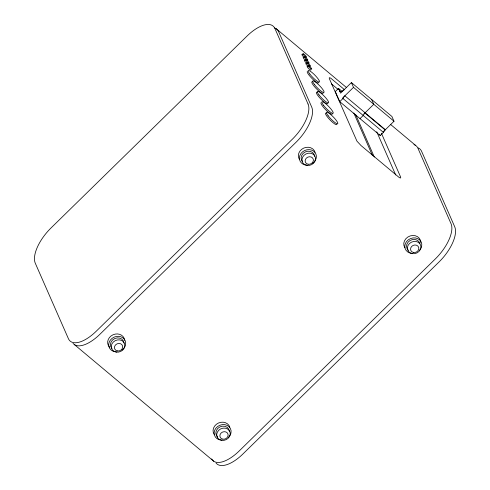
<?xml version="1.0" encoding="UTF-8"?>
<svg xmlns="http://www.w3.org/2000/svg" width="490" height="490" viewBox="0 0 490 490"><rect width="100%" height="100%" fill="white"/><g stroke="black" fill="none" stroke-linecap="round" stroke-linejoin="round"><path stroke-width="0.73" d="M363.923 113.937L364.897 113L385.146 129.942L383.192 131.828L383.456 132.423L342.963 98.533L342.706 97.933L353.51 87.349L351.422 82.583L340.611 93.167L338.517 88.402L335.307 91.544L339.754 101.675L380.246 135.565L383.456 132.423A4.973 2.23 -50.1 0 1 385.146 129.942L394.003 121.244L391.914 116.479L351.422 82.583M339.754 101.675L342.963 98.533A4.973 2.23 -50.1 0 1 344.654 96.052M359.997 118.623L363.213 115.475A4.973 2.23 -50.1 0 1 364.897 113L373.76 104.297L371.665 99.531M353.51 87.349L394.003 121.244M276.286 28.788L346.54 87.594M390.45 124.35L415.624 145.42M344.605 89.768L331.883 79.123C331.405 78.541 328.594 76.581 329.311 78.584L356.959 141.175L361.057 145.585L398.076 176.565C398.554 177.147 401.365 179.107 400.649 177.104L381.373 133.188M338.517 88.402L341.989 91.305M331.393 83.802L338.333 89.609M340.721 91.753L339.564 90.785A5.335 2.389 -50.1 0 0 344.348 89.505M344.862 95.826L385.354 129.721M74.376 344.58L213.714 461.213M379.652 134.217L380.246 135.565M376.73 131.749L395.7 174.967M355.679 114.593L374.311 157.027M353.805 113.019L372.431 155.453M308.045 104.009L274.939 28.585A31.054 13.904 -50.1 0 0 247.083 36.015L50.954 228.04A31.054 13.904 -50.1 0 0 35.286 263.216L68.392 338.645A31.054 13.904 -50.1 0 0 96.242 331.216L292.371 139.191A31.054 13.904 -50.1 0 0 308.045 104.009M412.482 253.385A8.679 7.577 -23.7 0 1 405.255 243.849A8.679 7.577 -23.7 0 1 417.848 238.673A8.679 7.577 -23.7 0 1 419.256 250.598M404.838 247.695A8.679 7.577 -23.7 0 1 410.155 235.941A8.679 7.577 -23.7 0 1 420.769 242.556M408.458 250.372A6.921 6.039 -23.7 0 1 409.983 240.553A6.921 6.039 -23.7 0 1 419.881 243.499M211.686 458.928A31.054 13.904 -50.1 0 0 239.249 450.916L435.377 258.892A31.054 13.904 -50.1 0 0 451.051 223.716L417.946 148.286A31.054 13.904 -50.1 0 0 413.952 144.599M216.047 463.044A31.054 13.904 -50.1 0 0 242.918 453.985L439.046 261.96A31.054 13.904 -50.1 0 0 454.714 226.784L421.608 151.355A31.054 13.904 -50.1 0 0 418.215 147.894M73.041 343.343A31.054 13.904 -50.1 0 0 99.911 334.284L296.04 142.259A31.054 13.904 -50.1 0 0 311.707 107.077L278.602 31.654A31.054 13.904 -50.1 0 0 274.614 27.967M303.751 57.048A2.609 0.508 45.6 0 1 301.932 54.813A2.609 0.508 45.6 0 1 302.765 54.8M305.062 60.031A2.609 0.508 45.6 0 1 303.322 57.961A2.609 0.508 45.6 0 1 303.69 57.532M306.366 63.008A2.609 0.508 45.6 0 1 304.627 60.938A2.609 0.508 45.6 0 1 305 60.515M308.161 66.419A2.609 0.508 45.6 0 1 306.048 64.104A2.609 0.508 45.6 0 1 306.305 63.492M310.746 69.733A2.609 0.508 45.6 0 1 308.504 68.496A2.609 0.508 45.6 0 1 307.616 66.469M318.592 82.54A8.011 1.55 45.6 0 1 312.234 78.719A8.011 1.55 45.6 0 1 307.334 71.399M323.167 92.965A8.011 1.55 45.6 0 1 316.075 88.402A8.011 1.55 45.6 0 1 312.455 81.818M327.749 103.396A8.011 1.55 45.6 0 1 320.65 98.833A8.011 1.55 45.6 0 1 317.036 92.243M332.324 113.821A8.011 1.55 45.6 0 1 325.966 110.005A8.011 1.55 45.6 0 1 321.066 102.686M336.899 124.252A8.011 1.55 45.6 0 1 329.807 119.689A8.011 1.55 45.6 0 1 326.187 113.098M307.065 165.142A8.679 7.577 -23.7 0 1 300.009 155.171A8.679 7.577 -23.7 0 1 313.233 150.883A8.679 7.577 -23.7 0 1 312.687 163.317M299.421 159.452A8.679 7.577 -23.7 0 1 303.678 148.109A8.679 7.577 -23.7 0 1 315.082 152.335M302.636 161.761A6.921 6.039 -23.7 0 1 305.362 151.888A6.921 6.039 -23.7 0 1 314.654 156.304M221.792 440.081A8.679 7.577 -23.7 0 1 214.565 430.545A8.679 7.577 -23.7 0 1 227.164 425.369A8.679 7.577 -23.7 0 1 228.567 437.294M214.148 434.391A8.679 7.577 -23.7 0 1 218.411 423.048A8.679 7.577 -23.7 0 1 229.816 427.274M217.768 437.068A6.921 6.039 -23.7 0 1 219.82 426.955A6.921 6.039 -23.7 0 1 229.381 431.243M116.375 351.838A8.679 7.577 -23.7 0 1 109.319 341.867A8.679 7.577 -23.7 0 1 122.543 337.579A8.679 7.577 -23.7 0 1 122.004 350.013M109.57 347.19A8.679 7.577 -23.7 0 1 112.988 334.805A8.679 7.577 -23.7 0 1 124.638 340.342M111.953 348.457A6.921 6.039 -23.7 0 1 114.672 338.584A6.921 6.039 -23.7 0 1 123.964 343M412.323 253.655A6.921 6.039 -23.7 0 0 420.732 245.435A6.921 6.039 -23.7 0 0 409.42 243.579A6.921 6.039 -23.7 0 0 412.323 253.655M413.566 252.479A4.22 3.687 -23.7 0 0 418.699 247.468A4.22 3.687 -23.7 0 0 411.79 246.335A4.22 3.687 -23.7 0 0 413.566 252.479M303.365 54.684A2.609 0.508 45.6 0 0 306.464 57.281A2.609 0.508 45.6 0 0 304.143 54.231A2.609 0.508 45.6 0 0 303.365 54.684M304.67 57.667A2.609 0.508 45.6 0 0 307.769 60.258A2.609 0.508 45.6 0 0 305.454 57.208A2.609 0.508 45.6 0 0 304.67 57.667M305.981 60.644A2.609 0.508 45.6 0 0 309.08 63.241A2.609 0.508 45.6 0 0 306.758 60.19A2.609 0.508 45.6 0 0 305.981 60.644M307.285 63.627A2.609 0.508 45.6 0 0 310.391 66.217A2.609 0.508 45.6 0 0 308.069 63.167A2.609 0.508 45.6 0 0 307.285 63.627M308.596 66.603A2.609 0.508 45.6 0 0 311.695 69.2A2.609 0.508 45.6 0 0 309.374 66.15A2.609 0.508 45.6 0 0 308.596 66.603M309.845 74.07A8.011 1.55 45.6 0 0 319.358 82.026A8.011 1.55 45.6 0 0 312.234 72.673A8.011 1.55 45.6 0 0 309.845 74.07M314.421 84.494A8.011 1.55 45.6 0 0 323.933 92.457A8.011 1.55 45.6 0 0 316.816 83.098A8.011 1.55 45.6 0 0 314.421 84.494M319.002 94.925A8.011 1.55 45.6 0 0 328.514 102.882A8.011 1.55 45.6 0 0 321.391 93.529A8.011 1.55 45.6 0 0 319.002 94.925M323.578 105.35A8.011 1.55 45.6 0 0 333.09 113.313A8.011 1.55 45.6 0 0 325.966 103.954A8.011 1.55 45.6 0 0 323.578 105.35M328.153 115.781A8.011 1.55 45.6 0 0 337.671 123.743A8.011 1.55 45.6 0 0 330.548 114.384A8.011 1.55 45.6 0 0 328.153 115.781M306.899 165.412A6.921 6.039 -23.7 0 0 315.309 157.192A6.921 6.039 -23.7 0 0 303.996 155.336A6.921 6.039 -23.7 0 0 306.899 165.412M308.143 164.242A4.22 3.687 -23.7 0 0 313.275 159.226A4.22 3.687 -23.7 0 0 306.373 158.092A4.22 3.687 -23.7 0 0 308.143 164.242M221.633 440.351A6.921 6.039 -23.7 0 0 230.043 432.131A6.921 6.039 -23.7 0 0 218.73 430.275A6.921 6.039 -23.7 0 0 221.633 440.351M222.877 439.175A4.22 3.687 -23.7 0 0 228.009 434.165A4.22 3.687 -23.7 0 0 221.106 433.031A4.22 3.687 -23.7 0 0 222.877 439.175M116.21 352.108A6.921 6.039 -23.7 0 0 124.619 343.888A6.921 6.039 -23.7 0 0 113.306 342.032A6.921 6.039 -23.7 0 0 116.21 352.108M117.453 350.938A4.22 3.687 -23.7 0 0 122.586 345.922A4.22 3.687 -23.7 0 0 115.683 344.788A4.22 3.687 -23.7 0 0 117.453 350.938"/></g></svg>
